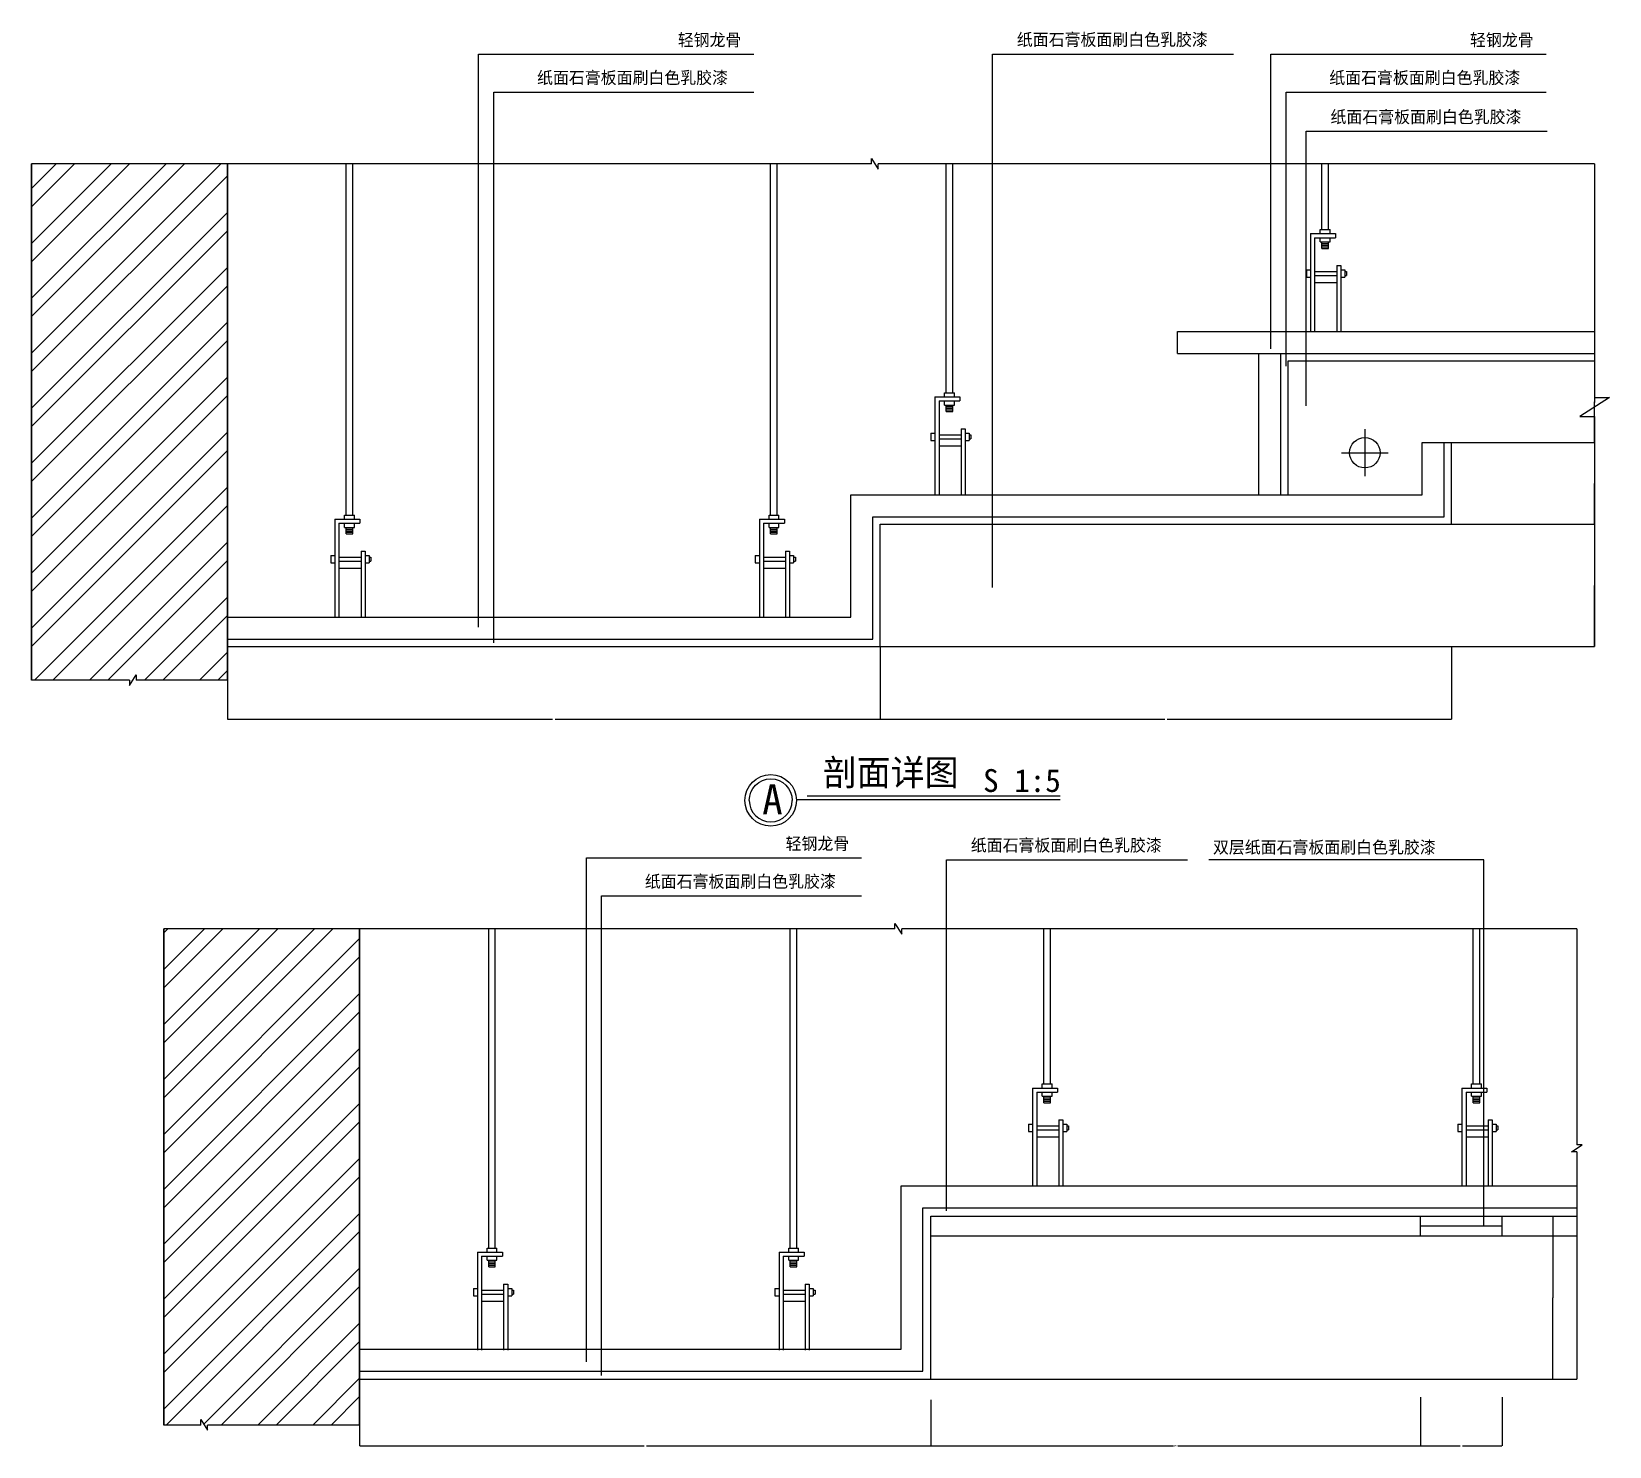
# Model space of a CAD drawing. Header units: metres. Extents: x 40297 to 42909, y -4187 to 1089.
# Drawn here: x 40297 to 42231, y -645 to 1089 of the extents above; entities that cross this region are included whole.
import ezdxf

# ---------------------------------------------------------------- set-up
doc = ezdxf.new("R2010")
doc.units = ezdxf.units.M
for name, color, linetype in [('10', 8, 'Continuous'), ('11', 3, 'Continuous'), ('12', 1, 'Continuous'), ('17', 1, 'Continuous'), ('19', 8, 'Continuous'), ('20', 1, 'Continuous'), ('7', 7, 'Continuous'), ('8', 7, 'Continuous')]:
    doc.layers.add(name, color=color, linetype=linetype)
doc.dimstyles.get("Standard").update_dxf_attribs({"dimtxt": 2.5, "dimasz": 2.5, "dimexe": 1.25, "dimexo": 0.625, "dimtad": 1, "dimcen": 2.5, "dimazin": 3, "dimtfac": 1, "dimtmove": 0, "dimatfit": 3})

# ---------------------------------------------------------------- blocks, each defined once
blk = doc.blocks.new('_CLOSEDFILLED')
at = {"color": 0, "linetype": 'BYBLOCK'}
blk.add_solid([(-1, 0.2), (0, 0), (-1, -0.2)], dxfattribs=at)
blk = doc.blocks.new('*D17')
for p, q in [((40699.2, -588.11), (40699.2, -644.75)), ((41399.2, -588.12), (41399.2, -644.75)), ((40699.45, -644.75), (41047.7, -644.75)), ((41050.7, -644.75), (41398.95, -644.75))]:
    blk.add_line(p, q)
at = {"layer": 'Defpoints'}
for p in [(40699.2, -588.11), (41399.2, -588.12), (40699.2, -644.75)]:
    blk.add_point(p, dxfattribs=at)
at = {"layer": '7', "xscale": 0.25, "yscale": 0.25, "rotation": 180}
blk.add_blockref('_CLOSEDFILLED', (40699.2, -644.75), dxfattribs=at)
at = {"layer": '7', "xscale": 0.25, "yscale": 0.25}
blk.add_blockref('_CLOSEDFILLED', (41399.2, -644.75), dxfattribs=at)
at = {"layer": '7', "insert": (41049.2, -644.75), "char_height": 1, "attachment_point": 5}
blk.add_mtext('700', dxfattribs=at)
blk = doc.blocks.new('*D18')
for p, q in [((40537.21, 334.88), (40537.21, 245.7)), ((41337.21, 334.88), (41337.21, 245.7)), ((40537.46, 245.7), (40935.71, 245.7)), ((40938.71, 245.7), (41336.96, 245.7))]:
    blk.add_line(p, q)
at = {"layer": 'Defpoints'}
for p in [(40537.21, 334.88), (41337.21, 334.88), (40537.21, 245.7)]:
    blk.add_point(p, dxfattribs=at)
at = {"layer": '7', "xscale": 0.25, "yscale": 0.25, "rotation": 180}
blk.add_blockref('_CLOSEDFILLED', (40537.21, 245.7), dxfattribs=at)
at = {"layer": '7', "xscale": 0.25, "yscale": 0.25}
blk.add_blockref('_CLOSEDFILLED', (41337.21, 245.7), dxfattribs=at)
at = {"layer": '7', "insert": (40937.21, 245.7), "char_height": 1, "attachment_point": 5}
blk.add_mtext('800', dxfattribs=at)
blk = doc.blocks.new('*D19')
for p, q in [((41399.2, -588.12), (41399.2, -644.75)), ((41999.1, -585.01), (41999.1, -644.75)), ((41399.45, -644.75), (41696.65, -644.75)), ((41701.65, -644.75), (41998.85, -644.75))]:
    blk.add_line(p, q)
at = {"layer": 'Defpoints'}
for p in [(41399.2, -588.12), (41999.1, -585.01), (41399.2, -644.75)]:
    blk.add_point(p, dxfattribs=at)
at = {"layer": '7', "xscale": 0.25, "yscale": 0.25, "rotation": 180}
blk.add_blockref('_CLOSEDFILLED', (41399.2, -644.75), dxfattribs=at)
at = {"layer": '7', "xscale": 0.25, "yscale": 0.25}
blk.add_blockref('_CLOSEDFILLED', (41999.1, -644.75), dxfattribs=at)
at = {"layer": '7', "insert": (41699.15, -644.75), "char_height": 1, "attachment_point": 5}
blk.add_mtext('599,9', dxfattribs=at)
blk = doc.blocks.new('*D20')
for p, q in [((41999.1, -585.01), (41999.1, -644.75)), ((42099.1, -585.01), (42099.1, -644.75)), ((41999.35, -644.75), (42047.6, -644.75)), ((42050.6, -644.75), (42098.85, -644.75))]:
    blk.add_line(p, q)
at = {"layer": 'Defpoints'}
for p in [(41999.1, -585.01), (42099.1, -585.01), (41999.1, -644.75)]:
    blk.add_point(p, dxfattribs=at)
at = {"layer": '7', "xscale": 0.25, "yscale": 0.25, "rotation": 180}
blk.add_blockref('_CLOSEDFILLED', (41999.1, -644.75), dxfattribs=at)
at = {"layer": '7', "xscale": 0.25, "yscale": 0.25}
blk.add_blockref('_CLOSEDFILLED', (42099.1, -644.75), dxfattribs=at)
at = {"layer": '7', "insert": (42049.1, -644.75), "char_height": 1, "attachment_point": 5}
blk.add_mtext('100', dxfattribs=at)
blk = doc.blocks.new('*D21')
for p, q in [((42161.29, -363.1), (42161.29, -463.1)), ((42161.04, -463.1), (42160.79, -463.1)), ((42161.29, -563.1), (42161.29, -463.1)), ((42161.29, -463.1), (42161.29, -463.1)), ((42161.54, -463.1), (42161.79, -463.1))]:
    blk.add_line(p, q)
at = {"layer": 'Defpoints'}
for p in [(42161.29, -363.1), (42161.29, -463.1), (42161.29, -563.1)]:
    blk.add_point(p, dxfattribs=at)
at = {"layer": '7', "xscale": 0.25, "yscale": 0.25}
blk.add_blockref('_CLOSEDFILLED', (42161.29, -463.1), dxfattribs=at)
at = {"layer": '7', "xscale": 0.25, "yscale": 0.25, "rotation": 180}
blk.add_blockref('_CLOSEDFILLED', (42161.29, -463.1), dxfattribs=at)
at = {"layer": '7', "insert": (42161.29, -461.975), "char_height": 1, "attachment_point": 5}
blk.add_mtext('0', dxfattribs=at)
blk = doc.blocks.new('*D22')
for p, q in [((41337.21, 334.88), (41337.21, 245.7)), ((42037.21, 334.88), (42037.21, 245.7)), ((41337.46, 245.7), (41685.71, 245.7)), ((41688.71, 245.7), (42036.96, 245.7))]:
    blk.add_line(p, q)
at = {"layer": 'Defpoints'}
for p in [(41337.21, 334.88), (42037.21, 334.88), (41337.21, 245.7)]:
    blk.add_point(p, dxfattribs=at)
at = {"layer": '7', "xscale": 0.25, "yscale": 0.25, "rotation": 180}
blk.add_blockref('_CLOSEDFILLED', (41337.21, 245.7), dxfattribs=at)
at = {"layer": '7', "xscale": 0.25, "yscale": 0.25}
blk.add_blockref('_CLOSEDFILLED', (42037.21, 245.7), dxfattribs=at)
at = {"layer": '7', "insert": (41687.21, 245.7), "char_height": 1, "attachment_point": 5}
blk.add_mtext('700', dxfattribs=at)
blk = doc.blocks.new('*D23')
for p, q in [((42212.59, 684.88), (42212.59, 634.88)), ((42212.34, 634.88), (42212.09, 634.88)), ((42212.59, 584.88), (42212.59, 634.88)), ((42212.59, 634.88), (42212.59, 634.88)), ((42212.84, 634.88), (42213.09, 634.88))]:
    blk.add_line(p, q)
at = {"layer": 'Defpoints'}
for p in [(42212.59, 684.88), (42212.59, 634.88), (42212.59, 584.88)]:
    blk.add_point(p, dxfattribs=at)
at = {"layer": '7', "xscale": 0.25, "yscale": 0.25}
blk.add_blockref('_CLOSEDFILLED', (42212.59, 634.88), dxfattribs=at)
at = {"layer": '7', "xscale": 0.25, "yscale": 0.25, "rotation": 180}
blk.add_blockref('_CLOSEDFILLED', (42212.59, 634.88), dxfattribs=at)
at = {"layer": '7', "insert": (42212.59, 636.005), "char_height": 1, "attachment_point": 5}
blk.add_mtext('0', dxfattribs=at)
blk = doc.blocks.new('*D24')
for p, q in [((42212.59, 584.88), (42212.59, 534.88)), ((42212.34, 534.88), (42212.09, 534.88)), ((42212.59, 484.88), (42212.59, 534.88)), ((42212.59, 534.88), (42212.59, 534.88)), ((42212.84, 534.88), (42213.09, 534.88))]:
    blk.add_line(p, q)
at = {"layer": 'Defpoints'}
for p in [(42212.59, 584.88), (42212.59, 534.88), (42212.59, 484.88)]:
    blk.add_point(p, dxfattribs=at)
at = {"layer": '7', "xscale": 0.25, "yscale": 0.25}
blk.add_blockref('_CLOSEDFILLED', (42212.59, 534.88), dxfattribs=at)
at = {"layer": '7', "xscale": 0.25, "yscale": 0.25, "rotation": 180}
blk.add_blockref('_CLOSEDFILLED', (42212.59, 534.88), dxfattribs=at)
at = {"layer": '7', "insert": (42212.59, 536.005), "char_height": 1, "attachment_point": 5}
blk.add_mtext('0', dxfattribs=at)
blk = doc.blocks.new('*D25')
for p, q in [((42212.59, 484.88), (42212.59, 409.88)), ((42212.34, 409.88), (42212.09, 409.88)), ((42212.59, 334.88), (42212.59, 409.88)), ((42212.59, 409.88), (42212.59, 409.88)), ((42212.84, 409.88), (42213.09, 409.88))]:
    blk.add_line(p, q)
at = {"layer": 'Defpoints'}
for p in [(42212.59, 484.88), (42212.59, 409.88), (42212.59, 334.88)]:
    blk.add_point(p, dxfattribs=at)
at = {"layer": '7', "xscale": 0.25, "yscale": 0.25}
blk.add_blockref('_CLOSEDFILLED', (42212.59, 409.88), dxfattribs=at)
at = {"layer": '7', "xscale": 0.25, "yscale": 0.25, "rotation": 180}
blk.add_blockref('_CLOSEDFILLED', (42212.59, 409.88), dxfattribs=at)
at = {"layer": '7', "insert": (42212.59, 411.005), "char_height": 1, "attachment_point": 5}
blk.add_mtext('0', dxfattribs=at)

msp = doc.modelspace()

# ---------------------------------------------------------------- hatches: boundary and pattern name
at = {"layer": '10'}
h = msp.add_hatch(dxfattribs=at)
h.set_pattern_fill('ANSI32', scale=5)
h.paths.add_polyline_path([(40537.21, 926.4), (40297.21, 926.4), (40297.21, 293.81), (40537.21, 293.81)])

# ---------------------------------------------------------------- linework, layer by layer
at = {"layer": '11'}
for p, q in [((41701.21, 693.88), (41701.21, 720.88)), ((41701.21, 720.88), (42212.59, 720.88)), ((41701.21, 693.88), (42212.59, 693.88)), ((41801.21, 520.88), (41801.21, 693.88)), ((42001.21, 520.88), (42001.21, 584.88)), ((41301.21, 520.88), (42001.21, 520.88)), ((41301.21, 370.88), (41301.21, 520.88)), ((40537.21, 370.88), (41301.21, 370.88)), ((41362.95, -326.1), (42190.85, -326.1)), ((41362.95, -526.1), (41362.95, -326.1)), ((40699.95, -526.1), (41362.95, -526.1))]:
    msp.add_line(p, q, dxfattribs=at)
at = {"layer": '12'}
for p, q in [((40682.74, 495.88), (40682.74, 926.4)), ((40690.74, 495.88), (40690.74, 926.4)), ((41202.89, 495.88), (41202.89, 926.4)), ((41210.89, 495.88), (41210.89, 926.4)), ((41418.02, 645.88), (41418.02, 926.4)), ((41426.02, 645.88), (41426.02, 926.4)), ((41878.29, 845.88), (41878.29, 926.4)), ((41886.29, 845.88), (41886.29, 926.4)), ((41864.47, 840.88), (41864.47, 720.88)), ((41864.47, 840.88), (41895.1, 840.88)), ((41869.47, 835.88), (41869.47, 780.88)), ((41869.47, 835.88), (41895.1, 835.88)), ((41876.29, 840.88), (41876.29, 845.88)), ((41876.29, 845.88), (41888.29, 845.88)), ((41876.29, 830.88), (41876.29, 835.88)), ((41888.29, 840.88), (41888.29, 845.88)), ((41888.29, 830.88), (41888.29, 835.88)), ((41895.1, 840.88), (41895.1, 835.88)), ((41876.29, 830.88), (41888.29, 830.88)), ((41878.29, 822.88), (41878.29, 830.88)), ((41878.29, 828.88), (41886.29, 828.88)), ((41878.29, 826.88), (41886.29, 826.88)), ((41878.29, 824.88), (41886.29, 824.88)), ((41878.29, 822.88), (41886.29, 822.88)), ((41886.29, 822.88), (41886.29, 830.88)), ((41859.47, 796.48), (41859.47, 787.48)), ((41859.47, 796.48), (41864.47, 796.48)), ((41869.47, 794.48), (41896.47, 794.48)), ((41896.47, 801.84), (41901.47, 801.84)), ((41896.47, 801.84), (41896.47, 780.88)), ((41901.47, 801.84), (41901.47, 720.88)), ((41901.47, 796.48), (41906.47, 796.48)), ((41906.47, 796.48), (41906.47, 787.48)), ((41906.47, 794.48), (41908.55, 794.48)), ((41908.55, 794.48), (41908.55, 789.48)), ((41859.47, 787.48), (41864.47, 787.48)), ((41869.47, 789.48), (41896.47, 789.48)), ((41869.47, 780.88), (41869.47, 720.88)), ((41869.47, 780.88), (41896.47, 780.88)), ((41896.47, 780.88), (41896.47, 720.88)), ((41901.47, 787.48), (41906.47, 787.48)), ((41906.47, 789.48), (41908.55, 789.48)), ((41404.2, 640.88), (41434.83, 640.88)), ((41404.2, 640.88), (41404.2, 520.88)), ((41416.02, 640.88), (41416.02, 645.88)), ((41416.02, 645.88), (41428.02, 645.88)), ((41428.02, 640.88), (41428.02, 645.88)), ((41434.83, 640.88), (41434.83, 635.88)), ((41409.2, 635.88), (41409.2, 580.88)), ((41409.2, 635.88), (41434.83, 635.88)), ((41416.02, 630.88), (41416.02, 635.88)), ((41416.02, 630.88), (41428.02, 630.88)), ((41418.02, 622.88), (41418.02, 630.88)), ((41418.02, 628.88), (41426.02, 628.88)), ((41418.02, 626.88), (41426.02, 626.88)), ((41418.02, 624.88), (41426.02, 624.88)), ((41418.02, 622.88), (41426.02, 622.88)), ((41426.02, 622.88), (41426.02, 630.88)), ((41428.02, 630.88), (41428.02, 635.88)), ((41436.2, 601.84), (41436.2, 580.88)), ((41436.2, 601.84), (41441.2, 601.84)), ((41441.2, 601.84), (41441.2, 520.88)), ((41930.99, 601.08), (41930.99, 543.76)), ((41399.2, 596.48), (41399.2, 587.48)), ((41399.2, 596.48), (41404.2, 596.48)), ((41399.2, 587.48), (41404.2, 587.48)), ((41409.2, 594.48), (41436.2, 594.48)), ((41409.2, 589.48), (41436.2, 589.48)), ((41409.2, 580.88), (41409.2, 520.88)), ((41409.2, 580.88), (41436.2, 580.88)), ((41436.2, 580.88), (41436.2, 520.88)), ((41441.2, 596.48), (41446.2, 596.48)), ((41441.2, 587.48), (41446.2, 587.48)), ((41446.2, 596.48), (41446.2, 587.48)), ((41446.2, 594.48), (41448.28, 594.48)), ((41446.2, 589.48), (41448.28, 589.48)), ((41448.28, 594.48), (41448.28, 589.48)), ((41902.33, 572.42), (41959.65, 572.42)), ((40668.93, 490.88), (40668.93, 370.88)), ((40668.93, 490.88), (40699.56, 490.88)), ((40673.93, 485.88), (40673.93, 430.88)), ((40673.93, 485.88), (40699.56, 485.88)), ((40680.74, 490.88), (40680.74, 495.88)), ((40680.74, 495.88), (40692.74, 495.88)), ((40680.74, 480.88), (40680.74, 485.88)), ((40692.74, 490.88), (40692.74, 495.88)), ((40692.74, 480.88), (40692.74, 485.88)), ((40699.56, 490.88), (40699.56, 485.88)), ((41189.07, 490.88), (41189.07, 370.88)), ((41189.07, 490.88), (41219.7, 490.88)), ((41194.07, 485.88), (41219.7, 485.88)), ((41194.07, 485.88), (41194.07, 430.88)), ((41200.89, 495.88), (41212.89, 495.88)), ((41200.89, 490.88), (41200.89, 495.88)), ((41200.89, 480.88), (41200.89, 485.88)), ((41212.89, 490.88), (41212.89, 495.88)), ((41212.89, 480.88), (41212.89, 485.88)), ((41219.7, 490.88), (41219.7, 485.88)), ((40680.74, 480.88), (40692.74, 480.88)), ((40682.74, 472.88), (40682.74, 480.88)), ((40682.74, 478.88), (40690.74, 478.88)), ((40682.74, 476.88), (40690.74, 476.88)), ((40682.74, 474.88), (40690.74, 474.88)), ((40682.74, 472.88), (40690.74, 472.88)), ((40690.74, 472.88), (40690.74, 480.88)), ((41200.89, 480.88), (41212.89, 480.88)), ((41202.89, 472.88), (41202.89, 480.88)), ((41202.89, 478.88), (41210.89, 478.88)), ((41202.89, 476.88), (41210.89, 476.88)), ((41202.89, 474.88), (41210.89, 474.88)), ((41202.89, 472.88), (41210.89, 472.88)), ((41210.89, 472.88), (41210.89, 480.88)), ((40663.93, 446.48), (40668.93, 446.48)), ((40663.93, 446.48), (40663.93, 437.48)), ((40700.93, 451.84), (40705.93, 451.84)), ((40700.93, 451.84), (40700.93, 430.88)), ((40705.93, 451.84), (40705.93, 370.88)), ((40705.93, 446.48), (40710.93, 446.48)), ((40710.93, 446.48), (40710.93, 437.48)), ((41184.07, 446.48), (41189.07, 446.48)), ((41184.07, 446.48), (41184.07, 437.48)), ((41221.07, 451.84), (41221.07, 430.88)), ((41221.07, 451.84), (41226.07, 451.84)), ((41226.07, 451.84), (41226.07, 370.88)), ((41226.07, 446.48), (41231.07, 446.48)), ((41231.07, 446.48), (41231.07, 437.48)), ((40663.93, 437.48), (40668.93, 437.48)), ((40673.93, 444.48), (40700.93, 444.48)), ((40673.93, 439.48), (40700.93, 439.48)), ((40673.93, 430.88), (40673.93, 370.88)), ((40673.93, 430.88), (40700.93, 430.88)), ((40700.93, 430.88), (40700.93, 370.88)), ((40705.93, 437.48), (40710.93, 437.48)), ((40710.93, 444.48), (40713, 444.48)), ((40710.93, 439.48), (40713, 439.48)), ((40713, 444.48), (40713, 439.48)), ((41184.07, 437.48), (41189.07, 437.48)), ((41194.07, 444.48), (41221.07, 444.48)), ((41194.07, 439.48), (41221.07, 439.48)), ((41194.07, 430.88), (41221.07, 430.88)), ((41194.07, 430.88), (41194.07, 370.88)), ((41221.07, 430.88), (41221.07, 370.88)), ((41226.07, 437.48), (41231.07, 437.48)), ((41231.07, 444.48), (41233.14, 444.48)), ((41231.07, 439.48), (41233.14, 439.48)), ((41233.14, 444.48), (41233.14, 439.48)), ((40857.5, -402.31), (40857.5, -11.06)), ((40865.5, -402.31), (40865.5, -11.06)), ((41226.98, -402.31), (41226.98, -11.06)), ((41234.98, -402.31), (41234.98, -11.06)), ((41537.73, -201.17), (41537.73, -11.06)), ((41545.73, -201.17), (41545.73, -11.06)), ((42063.81, -201.17), (42063.81, -11.06)), ((42071.81, -201.17), (42071.81, -11.06)), ((41523.92, -206.17), (41554.55, -206.17)), ((41523.92, -206.17), (41523.92, -326.17)), ((41528.92, -211.17), (41528.92, -266.17)), ((41528.92, -211.17), (41554.55, -211.17)), ((41535.73, -206.17), (41535.73, -201.17)), ((41535.73, -201.17), (41547.73, -201.17)), ((41535.73, -216.17), (41535.73, -211.17)), ((41547.73, -206.17), (41547.73, -201.17)), ((41547.73, -216.17), (41547.73, -211.17)), ((41554.55, -206.17), (41554.55, -211.17)), ((42049.99, -206.17), (42080.62, -206.17)), ((42049.99, -206.17), (42049.99, -326.17)), ((42054.99, -211.17), (42054.99, -266.17)), ((42054.99, -211.17), (42080.62, -211.17)), ((42061.81, -206.17), (42061.81, -201.17)), ((42061.81, -201.17), (42073.81, -201.17)), ((42061.81, -216.17), (42061.81, -211.17)), ((42073.81, -206.17), (42073.81, -201.17)), ((42073.81, -216.17), (42073.81, -211.17)), ((42080.62, -206.17), (42080.62, -211.17)), ((41535.73, -216.17), (41547.73, -216.17)), ((41537.73, -224.17), (41537.73, -216.17)), ((41537.73, -218.17), (41545.73, -218.17)), ((41537.73, -220.17), (41545.73, -220.17)), ((41537.73, -222.17), (41545.73, -222.17)), ((41537.73, -224.17), (41545.73, -224.17)), ((41545.73, -224.17), (41545.73, -216.17)), ((42061.81, -216.17), (42073.81, -216.17)), ((42063.81, -224.17), (42063.81, -216.17)), ((42063.81, -218.17), (42071.81, -218.17)), ((42063.81, -220.17), (42071.81, -220.17)), ((42063.81, -222.17), (42071.81, -222.17)), ((42063.81, -224.17), (42071.81, -224.17)), ((42071.81, -224.17), (42071.81, -216.17)), ((41518.92, -250.57), (41518.92, -259.57)), ((41518.92, -250.57), (41523.92, -250.57)), ((41555.92, -245.21), (41555.92, -266.17)), ((41555.92, -245.21), (41560.92, -245.21)), ((41560.92, -245.21), (41560.92, -326.17)), ((41560.92, -250.57), (41565.92, -250.57)), ((41565.92, -250.57), (41565.92, -259.57)), ((42044.99, -250.57), (42044.99, -259.57)), ((42044.99, -250.57), (42049.99, -250.57)), ((42081.99, -245.21), (42081.99, -266.17)), ((42081.99, -245.21), (42086.99, -245.21)), ((42086.99, -245.21), (42086.99, -326.17)), ((42086.99, -250.57), (42091.99, -250.57)), ((42091.99, -250.57), (42091.99, -259.57)), ((41518.92, -259.57), (41523.92, -259.57)), ((41528.92, -252.57), (41555.92, -252.57)), ((41528.92, -257.57), (41555.92, -257.57)), ((41528.92, -266.17), (41555.92, -266.17)), ((41528.92, -266.17), (41528.92, -326.17)), ((41555.92, -266.17), (41555.92, -326.17)), ((41560.92, -259.57), (41565.92, -259.57)), ((41565.92, -252.57), (41567.99, -252.57)), ((41565.92, -257.57), (41567.99, -257.57)), ((41567.99, -252.57), (41567.99, -257.57)), ((42044.99, -259.57), (42049.99, -259.57)), ((42054.99, -252.57), (42081.99, -252.57)), ((42054.99, -257.57), (42081.99, -257.57)), ((42054.99, -266.17), (42081.99, -266.17)), ((42054.99, -266.17), (42054.99, -326.17)), ((42081.99, -266.17), (42081.99, -326.17)), ((42086.99, -259.57), (42091.99, -259.57)), ((42091.99, -252.57), (42094.07, -252.57)), ((42091.99, -257.57), (42094.07, -257.57)), ((42094.07, -252.57), (42094.07, -257.57)), ((40855.5, -407.31), (40855.5, -402.31)), ((40855.5, -402.31), (40867.5, -402.31)), ((40867.5, -407.31), (40867.5, -402.31)), ((41224.98, -407.31), (41224.98, -402.31)), ((41224.98, -402.31), (41236.98, -402.31)), ((41236.98, -407.31), (41236.98, -402.31)), ((40843.69, -407.31), (40843.69, -527.31)), ((40843.69, -407.31), (40874.32, -407.31)), ((40848.69, -412.31), (40848.69, -467.31)), ((40848.69, -412.31), (40874.32, -412.31)), ((40855.5, -417.31), (40855.5, -412.31)), ((40855.5, -417.31), (40867.5, -417.31)), ((40857.5, -425.31), (40857.5, -417.31)), ((40857.5, -419.31), (40865.5, -419.31)), ((40857.5, -421.31), (40865.5, -421.31)), ((40857.5, -423.31), (40865.5, -423.31)), ((40857.5, -425.31), (40865.5, -425.31)), ((40865.5, -425.31), (40865.5, -417.31)), ((40867.5, -417.31), (40867.5, -412.31)), ((40874.32, -407.31), (40874.32, -412.31)), ((41213.16, -407.31), (41213.16, -527.31)), ((41213.16, -407.31), (41243.79, -407.31)), ((41218.16, -412.31), (41218.16, -467.31)), ((41218.16, -412.31), (41243.79, -412.31)), ((41224.98, -417.31), (41224.98, -412.31)), ((41224.98, -417.31), (41236.98, -417.31)), ((41226.98, -425.31), (41226.98, -417.31)), ((41226.98, -419.31), (41234.98, -419.31)), ((41226.98, -421.31), (41234.98, -421.31)), ((41226.98, -423.31), (41234.98, -423.31)), ((41226.98, -425.31), (41234.98, -425.31)), ((41234.98, -425.31), (41234.98, -417.31)), ((41236.98, -417.31), (41236.98, -412.31)), ((41243.79, -407.31), (41243.79, -412.31)), ((40838.69, -451.72), (40838.69, -460.72)), ((40838.69, -451.72), (40843.69, -451.72)), ((40838.69, -460.72), (40843.69, -460.72)), ((40848.69, -453.72), (40875.69, -453.72)), ((40848.69, -458.72), (40875.69, -458.72)), ((40875.69, -446.36), (40875.69, -467.31)), ((40875.69, -446.36), (40880.69, -446.36)), ((40880.69, -446.36), (40880.69, -527.31)), ((40880.69, -451.72), (40885.69, -451.72)), ((40880.69, -460.72), (40885.69, -460.72)), ((40885.69, -451.72), (40885.69, -460.72)), ((40885.69, -453.72), (40887.76, -453.72)), ((40885.69, -458.72), (40887.76, -458.72)), ((40887.76, -453.72), (40887.76, -458.72)), ((41208.16, -451.72), (41208.16, -460.72)), ((41208.16, -451.72), (41213.16, -451.72)), ((41208.16, -460.72), (41213.16, -460.72)), ((41218.16, -453.72), (41245.16, -453.72)), ((41218.16, -458.72), (41245.16, -458.72)), ((41245.16, -446.36), (41245.16, -467.31)), ((41245.16, -446.36), (41250.16, -446.36)), ((41250.16, -446.36), (41250.16, -527.31)), ((41250.16, -451.72), (41255.16, -451.72)), ((41250.16, -460.72), (41255.16, -460.72)), ((41255.16, -451.72), (41255.16, -460.72)), ((41255.16, -453.72), (41257.24, -453.72)), ((41255.16, -458.72), (41257.24, -458.72)), ((41257.24, -453.72), (41257.24, -458.72)), ((40848.69, -467.31), (40875.69, -467.31)), ((40848.69, -467.31), (40848.69, -527.31)), ((40875.69, -467.31), (40875.69, -527.31)), ((41218.16, -467.31), (41245.16, -467.31)), ((41218.16, -467.31), (41218.16, -527.31)), ((41245.16, -467.31), (41245.16, -527.31))]:
    msp.add_line(p, q, dxfattribs=at)
for points in [[(41234.52, 147.48), (41557.72, 147.48)], [(41247.8, 152.12), (41557.72, 152.12)]]:
    msp.add_lwpolyline(points, dxfattribs=at)
msp.add_circle((41930.99, 572.42), 18.66, dxfattribs=at)
at = {"layer": '17'}
for p, q in [((41326.49, 926.4), (41326.49, 933.06)), ((41326.49, 933.06), (41334.76, 920.02)), ((41326.49, 926.4), (40297.21, 926.4)), ((42212.59, 926.4), (41334.76, 926.4)), ((41334.76, 920.02), (41334.76, 926.4)), ((42212.59, 926.4), (42212.59, 639.93)), ((41828.21, 520.88), (41828.21, 693.88)), ((41837.21, 520.88), (41837.21, 684.88)), ((41837.21, 684.88), (42212.59, 684.88)), ((42230.7, 639.93), (42194.34, 616.69)), ((42212.59, 639.93), (42230.7, 639.93)), ((42194.34, 616.69), (42212.59, 616.69)), ((42212.59, 616.69), (42212.59, 334.88)), ((42001.21, 584.88), (42037.21, 584.88)), ((42028.21, 493.88), (42028.21, 584.88)), ((42037.21, 484.88), (42037.21, 584.88)), ((42037.21, 584.88), (42212.59, 584.88)), ((41328.21, 493.88), (42028.21, 493.88)), ((41328.21, 343.88), (41328.21, 493.88)), ((41337.21, 484.88), (42037.21, 484.88)), ((41337.21, 334.88), (41337.21, 484.88)), ((42037.21, 484.88), (42212.59, 484.88)), ((40537.21, 343.88), (41328.21, 343.88)), ((40537.21, 334.88), (41337.21, 334.88)), ((41337.21, 334.88), (42212.59, 334.88)), ((40417.21, 293.81), (40297.21, 293.81)), ((40417.21, 287.15), (40425.49, 300.18)), ((40417.21, 293.81), (40417.21, 287.15)), ((40425.49, 300.18), (40425.49, 293.81)), ((40537.21, 293.81), (40425.49, 293.81)), ((41355.17, -11.06), (40459.2, -11.06)), ((40459.2, -619.13), (40459.2, -11.06)), ((40699.2, -619.13), (40699.2, -11.06)), ((41355.17, -4.4), (41363.44, -17.43)), ((41355.17, -11.06), (41355.17, -4.4)), ((42190.85, -11.06), (41363.44, -11.06)), ((41363.44, -17.43), (41363.44, -11.06)), ((42190.85, -11.06), (42190.85, -275.97)), ((42184.19, -284.24), (42197.23, -275.97)), ((42190.85, -284.24), (42184.19, -284.24)), ((42197.23, -275.97), (42190.85, -275.97)), ((42190.85, -284.24), (42190.85, -563.1)), ((41389.2, -353.1), (42190.85, -353.1)), ((41389.2, -553.1), (41389.2, -353.1)), ((41399.2, -363.1), (42190.85, -363.1)), ((41399.2, -563.1), (41399.2, -363.1)), ((41999.2, -387.1), (41999.2, -363.1)), ((42099.2, -387.1), (42099.2, -363.1)), ((41999.2, -375.1), (42099.2, -375.1)), ((41399.2, -387.1), (42190.85, -387.1)), ((40699.95, -553.1), (41389.2, -553.1)), ((40699.95, -563.1), (41399.2, -563.1)), ((41399.2, -563.1), (42190.85, -563.1)), ((40504.73, -612.47), (40513, -625.51)), ((40504.73, -619.13), (40504.73, -612.47)), ((40504.73, -619.13), (40459.2, -619.13)), ((40513, -625.51), (40513, -619.13)), ((40699.2, -619.13), (40513, -619.13))]:
    msp.add_line(p, q, dxfattribs=at)
for points in [[(40297.21, 293.81), (40297.21, 926.4)], [(40537.21, 926.4), (40537.21, 293.81)], [(40459.2, -11.06), (40459.2, -619.13)], [(40699.2, -11.06), (40699.2, -619.13)]]:
    msp.add_lwpolyline(points, dxfattribs=at)
at = {"layer": '19'}
for p, q in [((40459.2, -83.38), (40531.52, -11.06)), ((40459.2, -60.93), (40509.07, -11.06)), ((40459.2, -16.03), (40464.16, -11.06)), ((40459.2, -218.08), (40666.22, -11.06)), ((40459.2, -150.73), (40598.87, -11.06)), ((40459.2, -195.63), (40643.77, -11.06)), ((40459.2, -128.28), (40576.42, -11.06)), ((40459.2, -262.98), (40699.2, -22.98)), ((40459.2, -285.44), (40699.2, -45.44)), ((40459.2, -330.34), (40699.2, -90.34)), ((40459.2, -352.79), (40699.2, -112.79)), ((40459.2, -397.69), (40699.2, -157.69)), ((40459.2, -420.14), (40699.2, -180.14)), ((40459.2, -465.04), (40699.2, -225.04)), ((40459.2, -487.49), (40699.2, -247.49)), ((40459.2, -532.39), (40699.2, -292.39)), ((40459.2, -554.84), (40699.2, -314.84)), ((40459.2, -599.74), (40699.2, -359.74)), ((40462.26, -619.13), (40699.2, -382.19)), ((40508.26, -618.04), (40699.2, -427.1)), ((40529.61, -619.13), (40699.2, -449.55)), ((40574.51, -619.13), (40699.2, -494.45)), ((40596.96, -619.13), (40699.2, -516.9)), ((40641.86, -619.13), (40699.2, -561.8)), ((40664.31, -619.13), (40699.2, -584.25))]:
    msp.add_line(p, q, dxfattribs=at)
at = {"layer": '20'}
for points in [[(41176.63, 146.36, -1), (41229.28, 146.36, -1)], [(41176.63, 146.36, 1), (41229.28, 146.36, 1)]]:
    msp.add_lwpolyline(points, format="xyb", dxfattribs=at)
msp.add_circle((41202.95, 146.36, 32.09), 31.59, dxfattribs=at)
msp.add_circle((41202.95, 146.36, 32.09), 31.59, dxfattribs=at)
at = {"layer": '8'}
for p, q in [((40297.21, 293.81), (40297.21, 926.4)), ((40297.21, 926.4), (40297.21, 293.81)), ((40537.21, 293.81), (40537.21, 926.4)), ((40537.21, 293.81), (40537.21, 926.4))]:
    msp.add_line(p, q, dxfattribs=at)

# ---------------------------------------------------------------- texts
at = {"layer": '7'}
msp.add_text('剖面详图    ', height=32, dxfattribs=at).set_placement((41266.73, 164.49, -74.06))
at = {"layer": '8'}
for s, height, p in [('S 1:5', 28, (41463.19, 156.65)), ('A', 36.85, (41192.53, 129.22, 32.09)), ('双层纸面石膏板面刷白色乳胶漆', 15, (41744.83, 81.42))]:
    msp.add_text(s, height=height, dxfattribs=at).set_placement(p)
at = {"layer": '8', "char_height": 15, "attachment_point": 1}
for s, insert in [('轻钢龙骨', (41089.05, 1085.8)), ('纸面石膏板面刷白色乳胶漆', (41504.54, 1086.21)), ('轻钢龙骨', (42059.82, 1085.8)), ('纸面石膏板面刷白色乳胶漆', (40916.63, 1039.53)), ('纸面石膏板面刷白色乳胶漆', (41887.4, 1039.53)), ('纸面石膏板面刷白色乳胶漆', (41888.86, 991.54)), ('轻钢龙骨', (41221.16, 100.82)), ('纸面石膏板面刷白色乳胶漆', (41448.11, 98.92)), ('纸面石膏板面刷白色乳胶漆', (41048.74, 54.54))]:
    msp.add_mtext(s, dxfattribs=dict(at, insert=insert))

# ---------------------------------------------------------------- dimensions: what is measured, and where the dimension line sits
at = {"layer": '7'}
for base, p1, p2, picture, middle in [((42212.59, 634.88), (42212.59, 684.88), (42212.59, 584.88), '*D23', (42212.59, 636.005)), ((42212.59, 534.88), (42212.59, 584.88), (42212.59, 484.88), '*D24', (42212.59, 536.005)), ((42212.59, 409.88), (42212.59, 484.88), (42212.59, 334.88), '*D25', (42212.59, 411.005)), ((40537.21, 245.7), (40537.21, 334.88), (41337.21, 334.88), '*D18', (40937.21, 245.7)), ((41337.21, 245.7), (41337.21, 334.88), (42037.21, 334.88), '*D22', (41687.21, 245.7)), ((42161.29, -463.1), (42161.29, -563.1), (42161.29, -363.1), '*D21', (42161.29, -461.975)), ((40699.2, -644.75), (40699.2, -588.11), (41399.2, -588.12), '*D17', (41049.2, -644.75)), ((41399.2, -644.75), (41399.2, -588.12), (41999.1, -585.01), '*D19', (41699.15, -644.75)), ((41999.1, -644.75), (41999.1, -585.01), (42099.1, -585.01), '*D20', (42049.1, -644.75))]:
    dim = msp.add_linear_dim(base=base, p1=p1, p2=p2, dimstyle='Standard', dxfattribs=at)
    dim.commit()
    dim.dimension.update_dxf_attribs({"geometry": picture, "text_midpoint": middle})

# ---------------------------------------------------------------- leaders
at = {"layer": '8'}
for points in [[(40845.03, 358.61), (40845.03, 1060.9), (41182.28, 1060.9)], [(41474.67, 407.41), (41474.67, 1060.96), (41770.19, 1060.96)], [(41815.8, 699.67), (41815.8, 1060.9), (42153.05, 1060.9)], [(40863.66, 339.46), (40863.66, 1014.27), (41182.28, 1014.27)], [(41834.43, 678.39), (41834.43, 1014.27), (42153.05, 1014.27)], [(41858.99, 629.84), (41858.99, 966.29), (42154.51, 966.29)], [(40977.13, -541.59), (40977.13, 75.92), (41314.39, 75.92)], [(41418.25, -356.72), (41418.25, 73.66), (41713.76, 73.66)], [(42076.67, -375.1), (42076.67, 73.66), (41739.75, 73.66)], [(40995.76, -558.65), (40995.76, 29.29), (41314.39, 29.29)]]:
    msp.add_leader(points, dimstyle='Standard', dxfattribs=at)

doc.saveas('drawing.dxf')
